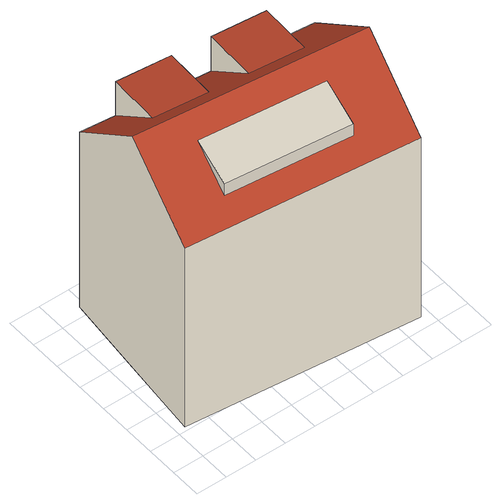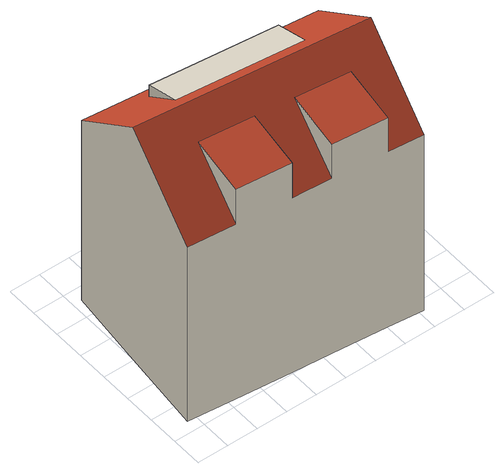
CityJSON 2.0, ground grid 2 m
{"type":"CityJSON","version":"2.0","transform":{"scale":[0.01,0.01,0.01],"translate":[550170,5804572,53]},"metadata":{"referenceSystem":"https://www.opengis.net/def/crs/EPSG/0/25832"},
"CityObjects":{
"building1":{"type":"Building","attributes":{"Height.highReference":"highestRoofEdge","Height.lowReference":"lowestGroundPoint","Height.status":"measured","measuredHeight":17.88},"children":["building1-1"],"geometry":[{"type":"Solid","lod":"2","boundaries":[[[[0,1,2,3],[4,5,6,7]],[[8,9,10,11]],[[12,13,14,15]],[[16,14,13,17,18,0,3,19,20,10,9,21]],[[14,16,15]],[[17,13,12]],[[10,20,11]],[[21,9,8]],[[1,22,23,2]],[[24,22,1,0,18,25]],[[3,2,23,26,27,19]],[[19,27,28,29,30,31,25,18,17,12,15,16,21,8,11,20]],[[27,26,23,22,24,25,31,30,29,28]],[[5,32,33,6]],[[33,7,6]],[[32,4,7,33]],[[4,32,5]]]],"semantics":{"surfaces":[{"type":"RoofSurface"},{"type":"WallSurface"},{"type":"GroundSurface"}],"values":[[0,0,0,0,1,1,1,1,1,1,1,1,2,null,null,null,null]]}}]},
"building1-1":{"type":"BuildingInstallation","attributes":{"relationToConstruction":"outside"},"parents":["building1"],"geometry":[{"type":"MultiSurface","lod":"2","boundaries":[[[5,32,33,6]],[[33,7,6]],[[32,4,7,33]],[[4,32,5]]],"semantics":{"surfaces":[{"type":"RoofSurface"},{"type":"WallSurface"}],"values":[0,1,1,1]}}]}
},
"vertices":[
[112,743,1784],[57,227,1378],[1543,81,1383],[1598,591,1784],[403,324,1481],[427,580,1682],[1236,496,1681],[1213,243,1482],[997,1189,1609],[962,823,1647],[1315,787,1647],[1350,1156,1609],[394,1245,1609],[360,886,1646],[713,849,1647],[747,1212,1609],[747,1212,1345],[394,1245,1347],[168,1267,1349],[1655,1127,1339],[1350,1156,1341],[997,1189,1343],[57,227,4],[1543,81,4],[112,743,4],[168,1267,4],[1598,591,4],[1655,1127,4],[1350,1156,4],[997,1189,4],[747,1212,4],[394,1245,4],[403,324,1570],[1213,243,1570]
]}
